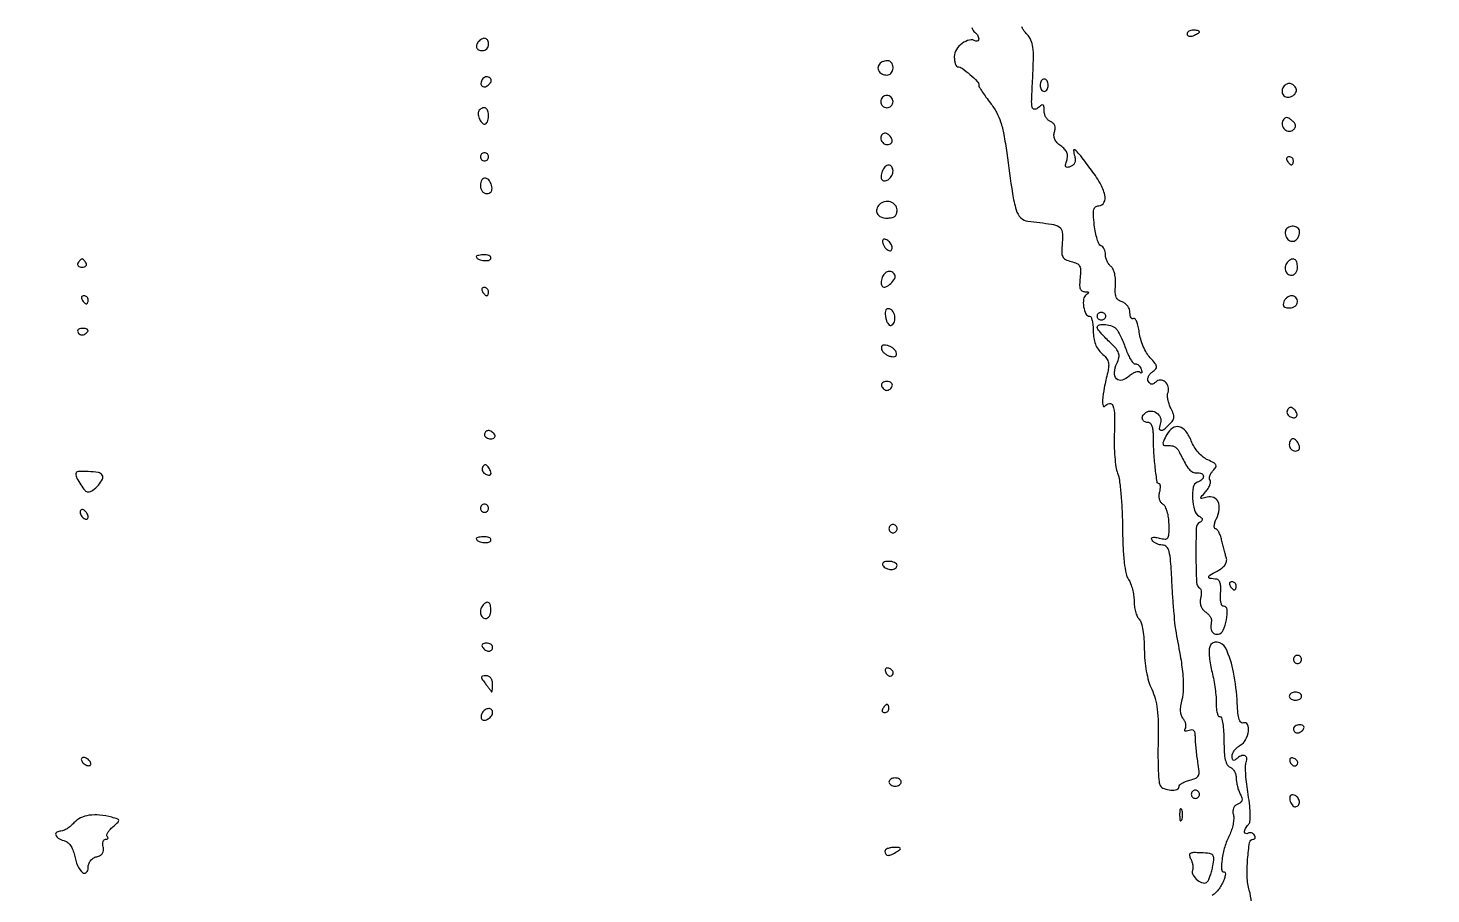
# Model space of a CAD drawing. Extents: x 0 to 4160, y 0 to 3120.
# Drawn here: x 2782.3 to 3125.7, y 302.6 to 514.5 of the extents above; entities that cross this region are included whole.
import ezdxf

# ---------------------------------------------------------------- set-up
doc = ezdxf.new("R2010")
doc.units = 0

msp = doc.modelspace()

# ---------------------------------------------------------------- linework, layer by layer
for points in [[(4159.499279, 606.274193, 0.000001), (4159.667734, 974.478125, 0.000057)], [(757.647081, 3119.740147, 0.000002), (520.492565, 3119.487217, 0.4139)], [(1964.75, 0.149832, 0.000016), (2717.930904, 0.232101, 0.000028), (3351.473438, 0.357111)], [(4159.806661, 1380.08378, 0.000034), (4159.883999, 1862.25)], [(3013.29375, 514.598135, 0.047343), (3013.61587, 513.895479, 0.123817), (3014, 513.5, -0.119547), (3014.665751, 512.826023, -0.107139), (3014.982653, 511.894238, -0.254604), (3014.768261, 511.36402, -0.314845), (3014.25, 511.32357, 0.191572), (3012.715485, 511.561126, 0.100455), (3010.928145, 510.751761, 0.093949), (3009.502705, 509.246002, 0.14364), (3009, 507.532224, 0.031738), (3009.061637, 506.562176, 0.049008), (3009.248803, 505.743841, 0.062946), (3009.521549, 505.177063, 0.254426), (3009.84699, 505, -0.159258), (3010.92474, 504.647786, -0.0208), (3012.837092, 503.122353, -0.019341), (3014.622406, 501.447136, -0.197127), (3015, 500.526609, 0.135429), (3015.124537, 500.075253, 0.009204), (3015.83477, 498.934434, 0.012647), (3016.7532, 497.593542, 0.009126), (3017.841769, 496.143904, -0.040973), (3019.313269, 493.900093, -0.04549), (3020.340326, 491.521611, -0.034038), (3021.11424, 488.47367, -0.011872), (3021.821821, 484, 0.003562), (3023.234675, 473.992172, 0.038232), (3024.143482, 469.999391, 0.117519), (3025.279223, 468.07949, 0.175417), (3027.013464, 467.230307, -0.006706), (3032.809985, 466.522829, -0.106057), (3034.668609, 465.852394, -0.234118), (3035.426908, 464.624773, -0.047386), (3035.423419, 461.986772, 0.01788), (3035.284661, 459.68722, 0.117717), (3035.523206, 458.567175, 0.172293), (3036.200172, 457.890258, 0.049596), (3037.615029, 457.381774, -0.046005), (3038.995244, 456.896876, -0.162275), (3039.673089, 456.263443, -0.129188), (3039.92018, 455.256164, -0.02496), (3039.794797, 453.368001, 0.021756), (3039.674407, 451.715242, 0.089853), (3039.823577, 450.728355, 0.170992), (3040.246201, 450.192658, 0.139458), (3040.950801, 449.984687, -0.022155), (3041.653028, 449.946598, -0.273363), (3041.860628, 449.79454, -0.336101), (3041.804857, 449.570089, -0.028173), (3041.2876, 449.198908, 0.223632), (3040.631266, 448.162815, 0.070812), (3040.662708, 446.285115, 0.074508), (3041.207087, 444.567192, 0.286251), (3042.116631, 444, -0.299436), (3042.458887, 443.774844, -0.042149), (3042.74051, 442.932893, -0.036711), (3042.936077, 441.759519, -0.022945), (3043, 440.367295, 0.037837), (3043.130316, 438.647679, 0.054697), (3043.522658, 437.176145, 0.060207), (3044.185825, 435.933176, 0.061569), (3045.121758, 434.894399, -0.045594), (3046.122542, 433.852393, -0.09378), (3046.649941, 432.856639, -0.092686), (3046.78043, 431.729194, -0.043769), (3046.550413, 430.277104, 0.013269), (3045.704589, 426.459645, 0.027782), (3045.292437, 423.446855, 0.083325), (3045.412337, 422.053828, 0.643699), (3045.881109, 421.97104, -0.206664), (3046.950509, 422.643693, -0.365482), (3047.785134, 422.135513, -0.076261), (3048.209284, 419.677145, -0.014858), (3048.159262, 415.166729, 0.01595), (3048.134427, 412.378225, 0.015502), (3048.286357, 409.567052, 0.015607), (3048.573505, 407.107129, 0.054029), (3048.977901, 405.558124, -0.058964), (3049.409875, 403.834262, -0.009706), (3049.781639, 400.415756, -0.010555), (3050.057286, 396.35672, -0.009147), (3050.178478, 392.091001, 0.008141), (3050.305625, 387.274476, 0.018341), (3050.595106, 383.634037, 0.022203), (3051.025997, 380.971202, 0.099792), (3051.642778, 379.527494, -0.058098), (3052.163686, 378.542862, -0.028563), (3052.601316, 377.19263, -0.027887), (3052.900485, 375.721023, -0.036216), (3053, 374.348922, 0.034761), (3053.092183, 373.02455, 0.03261), (3053.367188, 371.696469, 0.034271), (3053.769407, 370.55175, 0.088031), (3054.25, 369.821429, -0.122856), (3054.747896, 368.937835, -0.024643), (3055.144229, 367.160305, -0.024056), (3055.415534, 364.947552, -0.018162), (3055.507552, 362.5, 0.022055), (3055.631662, 359.765827, 0.023281), (3055.996145, 357.102689, 0.024839), (3056.565711, 354.694437, 0.040848), (3057.309705, 352.738966, -0.044497), (3058.17529, 350.413076, -0.036924), (3058.683408, 347.820306, -0.026542), (3058.906631, 344.475484, -0.009366), (3058.881803, 339.669108, 0.007549), (3058.849666, 336.01726, 0.010497), (3058.938911, 332.748084, 0.007249), (3059.109415, 330.035896, 0.119639), (3059.388666, 329.180141, 0.166306), (3060.364276, 328.378822, 0.074019), (3062.012196, 328.027131, 0.088117), (3063.47975, 328.194102, 0.331869), (3064, 328.891592, -0.214014), (3064.173833, 329.279114, -0.048472), (3064.770433, 329.714645, -0.041934), (3065.618417, 330.124167, -0.030054), (3066.622751, 330.441453, 0.042233), (3068.090415, 330.944689, 0.182941), (3068.735921, 331.578955, 0.131638), (3068.914109, 332.613718, 0.018154), (3068.633757, 334.799861, -0.008508), (3068.3987, 336.389177, -0.006842), (3068.198479, 338.10545, -0.006923), (3068.057112, 339.696689, -0.017525), (3068.011006, 340.856989, 0.035553), (3067.928138, 341.948916, 0.145752), (3067.650516, 342.544344, 0.217983), (3067.16885, 342.757016, 0.088467), (3066.448062, 342.618443, -0.034637), (3065.848134, 342.434728, -0.170056), (3065.501202, 342.472686, -0.337373), (3065.392464, 342.684559, -0.094525), (3065.534152, 343.055259, 0.121716), (3065.693917, 343.551736, 0.068579), (3065.650762, 344.186799, 0.061941), (3065.422369, 344.856828, 0.060193), (3065.035167, 345.457626, -0.096583), (3064.593325, 346.266113, -0.062419), (3064.398701, 347.318264, -0.049876), (3064.452415, 348.61385, -0.028118), (3064.761134, 350.157992, 0.056092), (3065.125883, 352.718799, 0.028907), (3065.033898, 355.959143, 0.020129), (3064.481976, 360.301281, 0.007023), (3063.349329, 366.5, -0.022616), (3063.091239, 368.212892, -0.004358), (3062.791737, 371.335938, -0.004631), (3062.507612, 374.988644, -0.004257), (3062.282221, 378.75, 0.005161), (3061.954166, 384.063822, 0.043461), (3061.574821, 386.431821, 0.127298), (3060.954854, 387.569504, 0.207559), (3059.962487, 388, -0.055885), (3059.204429, 388.084994, -0.049696), (3058.451817, 388.336591, -0.052635), (3057.815521, 388.706935, -0.096535), (3057.409864, 389.145843, -0.130811), (3057.270911, 389.605723, -0.340139), (3057.46026, 389.869586, -0.11544), (3058.05166, 389.906754, -0.019705), (3059.162848, 389.673976, 0.041286), (3060.606613, 389.435973, 0.264923), (3061.252362, 389.737689, 0.14726), (3061.542996, 390.605006, 0.011596), (3061.562001, 393.064917, 0.030061), (3061.438143, 394.700781, 0.038708), (3061.119462, 396.173871, 0.043667), (3060.661486, 397.32817, 0.138984), (3060.106601, 397.934427, -0.105576), (3059.589847, 398.429314, -0.07999), (3059.256694, 399.142522, -0.072121), (3059.142177, 399.996081, -0.061365), (3059.262982, 400.897642, 0.029217), (3059.424159, 401.703669, 0.0513), (3059.4489, 402.382432, 0.074851), (3059.347403, 402.846103, 0.310946), (3059.123865, 403, -0.372658), (3058.635909, 403.422332, -0.00747), (3058.182011, 406.921502, -0.015061), (3057.841877, 410.964195, -0.012763), (3057.720579, 415.25, 0.041204), (3057.625308, 416.366395, 0.073376), (3057.341053, 417.24177, 0.102551), (3056.903596, 417.799807, 0.177208), (3056.356481, 418, -0.141148), (3055.480961, 418.25218, -0.210305), (3055.040475, 418.902518, -0.186218), (3055.198219, 419.734176, -0.115904), (3055.909758, 420.444227, -0.154676), (3057.246421, 420.780773, -0.142104), (3058.584873, 420.303418, -0.147455), (3059.427433, 419.202179, -0.168474), (3059.462413, 417.881575, 0.049187), (3059.175495, 416.529046, 0.40544), (3059.525666, 416.077514, 0.210373), (3060.312767, 416.298668, 0.024202), (3061.706401, 417.563544, 0.047594), (3062.468236, 418.486073, 0.130767), (3062.743607, 419.276816, 0.112004), (3062.609527, 420.175972, 0.030082), (3062.002096, 421.496083, -0.040385), (3061.559328, 422.512937, -0.038043), (3061.275125, 423.608151, -0.040402), (3061.176699, 424.618781, -0.095976), (3061.307683, 425.359426, 0.158868), (3061.378451, 426.737561, 0.153566), (3060.626279, 427.914813, 0.175403), (3059.419843, 428.355501, 0.199679), (3058.289074, 427.889074, -0.055154), (3057.760688, 427.465965, -0.155181), (3057.308102, 427.346972, -0.172081), (3056.900417, 427.515331, -0.071313), (3056.51273, 427.979403, -0.142981), (3056.365796, 428.511269, -0.090555), (3056.491395, 429.146792, -0.077119), (3056.867014, 429.788361, -0.064044), (3057.441342, 430.33345, 0.048423), (3058.295407, 431.094915, 0.22595), (3058.485939, 431.707713, 0.137552), (3058.161973, 432.440277, 0.015065), (3056.936871, 433.837386, -0.056512), (3056.076143, 435.000412, -0.029571), (3055.267186, 436.612506, -0.028991), (3054.624389, 438.384441, -0.039196), (3054.266492, 440.049823, 0.022471), (3054.003199, 441.511102, 0.042354), (3053.640325, 442.652325, 0.062842), (3053.242623, 443.350103, 0.388098), (3052.8711, 443.420336, -0.231201), (3052.54195, 443.387591, -0.170512), (3052.255886, 443.625153, -0.092638), (3052.062028, 444.147714, -0.042648), (3052, 444.873595, 0.088288), (3051.856434, 445.680311, 0.070735), (3051.437817, 446.458614, 0.070563), (3050.817598, 447.091105, 0.086961), (3050.086185, 447.472646, -0.090144), (3049.17573, 447.954926, -0.130759), (3048.632544, 448.678698, -0.089434), (3048.400898, 449.790687, -0.026548), (3048.446392, 451.533607, 0.035474), (3048.458353, 452.981604, 0.042545), (3048.25786, 454.329169, 0.047956), (3047.882128, 455.431234, 0.113903), (3047.360207, 456.116018, -0.066286), (3046.839468, 456.679842, -0.044475), (3046.399561, 457.440336, -0.044374), (3046.099912, 458.269353, -0.064627), (3046, 459.039111, 0.05712), (3045.918238, 459.752488, 0.060606), (3045.677359, 460.413828, 0.067902), (3045.321912, 460.926802, 0.127559), (3044.901646, 461.199451, -0.209099), (3044.443542, 461.612735, -0.028563), (3043.969747, 462.843704, -0.028871), (3043.555351, 464.449315, -0.020656), (3043.271594, 466.282785, -0.011501), (3043.044133, 468.824883, -0.073885), (3043.148638, 470.10807, -0.184265), (3043.581768, 470.750498, -0.154499), (3044.369948, 471, 0.288194), (3045.635966, 471.795816, 0.16952), (3045.843989, 473.635684, 0.076371), (3044.689269, 476.563156, 0.030852), (3042.294514, 480.141046, 0.003898), (3039.592073, 483.628004, 0.060862), (3038.522725, 484.690335, 0.657443), (3038.180236, 484.502054, 0.053125), (3038.462413, 483.118425, -0.065725), (3038.611931, 482.278022, -0.106777), (3038.491212, 481.565962, -0.116883), (3038.100329, 481.010718, -0.089811), (3037.464411, 480.624717, -0.048269), (3036.690445, 480.410562, -0.303402), (3036.334113, 480.567842, -0.197358), (3036.249636, 481.042107, -0.023478), (3036.530209, 482.095181, 0.06985), (3036.706905, 483.137933, 0.105219), (3036.541285, 484.041502, 0.094615), (3036.001872, 484.865512, 0.047911), (3035.055192, 485.673895, -0.049291), (3034.1477, 486.453146, -0.085835), (3033.595949, 487.274485, -0.098441), (3033.396361, 488.150433, -0.083974), (3033.528543, 489.089932, 0.062322), (3033.687599, 489.950097, 0.105878), (3033.576815, 490.670399, 0.11872), (3033.196105, 491.226989, 0.092297), (3032.568951, 491.611915, -0.099683), (3031.969026, 491.992328, -0.066846), (3031.460879, 492.629162, -0.063701), (3031.117217, 493.413948, -0.071502), (3031, 494.229434, 0.021769), (3030.951612, 495.340319, 0.282872), (3030.715448, 495.658573, 0.255269), (3030.303015, 495.609341, 0.018516), (3029.362168, 494.885609, -0.201613), (3028.54587, 494.637714, -0.339549), (3028.052037, 495.104946, -0.049385), (3027.940695, 496.967416, -0.003365), (3028.183094, 502.266817, 0.007018), (3028.371559, 507.172139, 0.038551), (3028.232125, 509.815544, 0.072827), (3027.740271, 511.557721, 0.082554), (3026.781971, 513.003652, -0.019916), (3026.122528, 513.770558, -0.044419), (3025.700185, 514.412957, -0.092046), (3025.565797, 514.833592, -0.452318)], [(3081.777717, 300.591023, 0.03525), (3081.193424, 303.5, -0.059803), (3080.701029, 306.775108, -0.026734), (3080.804438, 311.138736, -0.018511), (3081.274661, 315.239573, -0.370595), (3082.159711, 316, 0.127786), (3082.473544, 316.081538, 0.189278), (3082.652018, 316.298542, 0.14677), (3082.659481, 316.627428, 0.071322), (3082.489919, 317.016312, 0.090427), (3082.179369, 317.360589, 0.095498), (3081.77286, 317.565079, 0.099685), (3081.334197, 317.598899, 0.108373), (3080.930902, 317.457295, -0.207998), (3080.320231, 317.369103, -0.344523), (3080.025058, 317.765135, -0.125287), (3080.274699, 318.658986, -0.06604), (3080.979883, 319.579883, 0.167527), (3081.356557, 320.352884, 0.031972), (3081.447773, 321.936598, 0.026387), (3081.319085, 324.109598, 0.011941), (3080.932874, 326.936187, -0.009571), (3080.574548, 329.469149, -0.01238), (3080.348075, 331.805526, -0.010163), (3080.247649, 333.752058, -0.099736), (3080.38409, 334.558538, 0.094017), (3080.588535, 335.688947, 0.253144), (3080.20654, 336.380885, 0.235037), (3079.385987, 336.470518, 0.085164), (3078.342009, 335.868879, -0.030541), (3077.66687, 335.374905, -0.231452), (3077.285949, 335.330633, -0.274199), (3077.059851, 335.601053, -0.040303), (3077, 336.342372, -0.105276), (3077.146069, 337.028427, -0.056453), (3077.5875, 337.777795, -0.052552), (3078.235059, 338.472709, -0.056122), (3079, 339, 0.150014), (3080.314781, 340.324829, 0.087053), (3081.004881, 342.478332, 0.149932), (3080.745879, 344.071092, 0.386394), (3079.75, 344.462526, -0.300843), (3079.173441, 344.592376, -0.115896), (3078.735562, 345.332819, -0.050863), (3078.432223, 346.816638, -0.013298), (3078.253689, 349.243911, 0.034869), (3077.361236, 356.867288, 0.066279), (3075.429828, 362.722735, 0.248288), (3073.350509, 364.248659, 0.367814), (3071.536506, 363.115021, 0.076865), (3071.379497, 362.10291, 0.021626), (3071.448029, 360.50153, 0.021262), (3071.684172, 358.67445, 0.020955), (3072.075431, 356.865021, -0.017198), (3072.503253, 354.956031, -0.012861), (3072.84752, 352.827538, -0.013038), (3073.068083, 350.803794, -0.028758), (3073.106912, 349.25, 0.029121), (3073.138935, 348.004721, 0.046136), (3073.325826, 346.954687, 0.058929), (3073.623298, 346.222846, 0.273263), (3074.0006, 346, -0.338341), (3074.393902, 345.699454, -0.024455), (3074.707602, 344.275863, -0.026205), (3074.92831, 342.375048, -0.0158), (3075, 340.106989, 0.013304), (3075.075561, 337.267814, 0.04369), (3075.338054, 335.412357, 0.073106), (3075.797761, 334.240405, 0.172846), (3076.5, 333.638374, -0.107252), (3077.073701, 333.262425, -0.066496), (3077.559375, 332.615822, -0.062061), (3077.888058, 331.810396, -0.065969), (3078, 330.965643, 0.037846), (3078.070978, 330.029251, 0.023351), (3078.28837, 328.945723, 0.023365), (3078.605408, 327.88879, 0.038333), (3078.981686, 327.03422, -0.042099), (3079.379403, 326.112222, -0.143164), (3079.404467, 325.46501, -0.173043), (3079.080818, 324.979938, -0.068435), (3078.368232, 324.58781, 0.094829), (3077.732763, 324.193375, 0.110182), (3077.327862, 323.609988, 0.098454), (3077.181953, 322.85526, 0.0627), (3077.298765, 321.965524, -0.078288), (3077.396697, 320.984739, -0.033337), (3077.233833, 319.67148, -0.031955), (3076.869098, 318.266087, -0.036248), (3076.339542, 316.978809, 0.040885), (3075.198504, 314.130421, 0.039815), (3074.523804, 311.109026, 0.042665), (3074.389549, 308.663138, 0.405325), (3075.073188, 308, -0.378456), (3075.329654, 307.773426, -0.078258), (3075.30831, 307.11875, -0.047722), (3075.025732, 306.151223, -0.024435), (3074.5, 305, -0.035915), (3073.797605, 303.851913, -0.042228), (3072.97127, 302.88125, -0.047064), (3072.148023, 302.205828, -0.149351)]]:
    msp.add_lwpolyline(points, format="xyb")
for points in [[(2892.666667, 511.333333, 0.091649), (2892.095775, 510.503522, 0.193059), (2892.066255, 509.735179, 0.206496), (2892.569797, 509.19498, 0.103678), (2893.5, 509, 0.099038), (2894.072457, 509.114514, 0.097945), (2894.559375, 509.440625, 0.097945), (2894.885486, 509.927543, 0.099038), (2895, 510.5, 0.103678), (2894.80502, 511.430203, 0.206496), (2894.264821, 511.933745, 0.193059), (2893.496478, 511.904225, 0.091649)], [(3066, 513.031385, 0.184534), (3066.122486, 512.710807, 0.147206), (3066.440625, 512.516384, 0.100118), (3066.925634, 512.488865, 0.055937), (3067.5, 512.638374, 0.02136), (3068.074558, 512.887494, 0.030395), (3068.559375, 513.160341, 0.030693), (3068.912889, 513.420671, 0.222225), (3069, 513.606989, 0.289661), (3068.903916, 513.758929, 0.046727), (3068.559375, 513.884553, 0.039339), (3068.074824, 513.971531, 0.024748), (3067.5, 514, 0.062722), (3066.926468, 513.92777, 0.08088), (3066.440625, 513.715469, 0.098158), (3066.115494, 513.400789, 0.152681)], [(2991.074139, 506.04582, 0.172983), (2990.391369, 505.192192, 0.198985), (2990.45435, 504.157072, 0.16138), (2991.280811, 503.310893, 0.119866), (2992.559017, 503, 0.205542), (2993.453317, 503.38385, 0.143878), (2993.960578, 504.372341, 0.13245), (2993.872623, 505.542296, 0.171353), (2993.202254, 506.375, 0.121369), (2992.80041, 506.504617, 0.05604), (2992.24805, 506.48168, 0.050802), (2991.642196, 506.323761, 0.049309)], [(2893.468963, 501.949781, 0.116221), (2893.141241, 500.967994, 0.258096), (2893.448742, 500.268926, 0.251496), (2894.214666, 500.146534, 0.113251), (2895.103799, 500.703799, 0.053431), (2895.515485, 501.214314, 0.136091), (2895.655459, 501.664644, 0.169261), (2895.531428, 502.059296, 0.094625), (2895.156231, 502.403444, 0.105525), (2894.716563, 502.560607, 0.099247), (2894.240657, 502.529717, 0.096292), (2893.801911, 502.315254, 0.09291)], [(3030, 500.5, 0.064853), (3030.074694, 499.926543, 0.082425), (3030.29375, 499.440625, 0.098894), (3030.618646, 499.115568, 0.148195), (3031, 499, 0.148195), (3031.381354, 499.115568, 0.098894), (3031.70625, 499.440625, 0.082425), (3031.925306, 499.926543, 0.064853), (3032, 500.5, 0.064853), (3031.925306, 501.073457, 0.082425), (3031.70625, 501.559375, 0.098894), (3031.381354, 501.884432, 0.148195), (3031, 502, 0.148195), (3030.618646, 501.884432, 0.098894), (3030.29375, 501.559375, 0.082425), (3030.074694, 501.073457, 0.064853)], [(2991, 496.5, 0.099038), (2991.114514, 495.927543, 0.097945), (2991.440625, 495.440625, 0.097945), (2991.927543, 495.114514, 0.099038), (2992.5, 495, 0.099038), (2993.072457, 495.114514, 0.097945), (2993.559375, 495.440625, 0.097945), (2993.885486, 495.927543, 0.099038), (2994, 496.5, 0.099038), (2993.885486, 497.072457, 0.097945), (2993.559375, 497.559375, 0.097945), (2993.072457, 497.885486, 0.099038), (2992.5, 498, 0.099038), (2991.927543, 497.885486, 0.097945), (2991.440625, 497.559375, 0.097945), (2991.114514, 497.072457, 0.099038)], [(3089.446149, 499.912868, 0.087931), (3089.255071, 499.431908, 0.076196), (3089.227554, 498.889158, 0.077143), (3089.363305, 498.369288, 0.094276), (3089.645492, 497.954508, 0.210212), (3090.658755, 497.560325, 0.136073), (3091.874057, 497.954807, 0.148231), (3092.647193, 498.887512, 0.242435), (3092.569098, 499.888197, 0.095113), (3091.847527, 500.67334, 0.158818), (3091.004441, 500.955451, 0.160437), (3090.163239, 500.685747, 0.097506)], [(2892.735568, 494.402234, 0.214275), (2892.430132, 493.598661, 0.081237), (2892.699345, 492.400699, 0.081579), (2893.334562, 491.3552, 0.218907), (2894.106989, 491, 0.208972), (2894.448422, 491.149216, 0.081888), (2894.737678, 491.5875, 0.06238), (2894.934472, 492.234328, 0.042713), (2895, 493, 0.069473), (2894.83178, 494.20484, 0.186855), (2894.319195, 494.883473, 0.235241), (2893.579208, 494.952019, 0.104297)], [(3089.47616, 491.961426, 0.188412), (3089.26119, 490.787515, 0.162562), (3089.880583, 489.689607, 0.175071), (3090.994999, 489.233843, 0.209743), (3092.042382, 489.642382, 0.089272), (3092.41875, 490.183961, 0.153701), (3092.486198, 490.724047, 0.125124), (3092.229301, 491.284595, 0.049888), (3091.631409, 491.89094, 0.037369), (3090.899749, 492.411096, 0.128354), (3090.3455, 492.575288, 0.177337), (3089.888736, 492.424766, 0.087186)], [(2991, 487.583333, 0.099038), (2991.120875, 486.979073, 0.097945), (2991.465104, 486.465104, 0.097945), (2991.979073, 486.120875, 0.099038), (2992.583333, 486, 0.077096), (2993.158616, 486.089234, 0.119977), (2993.585286, 486.348828, 0.144529), (2993.795817, 486.735738, 0.134046), (2993.770833, 487.1875, 0.113253), (2993.122932, 488.250696, 0.165501), (2992.153639, 488.742973, 0.244413), (2991.346973, 488.459866, 0.190724)], [(2893, 483, 0.099038), (2893.076342, 482.618362, 0.097945), (2893.29375, 482.29375, 0.097945), (2893.618362, 482.076342, 0.099038), (2894, 482, 0.099038), (2894.381638, 482.076342, 0.097945), (2894.70625, 482.29375, 0.097945), (2894.923658, 482.618362, 0.099038), (2895, 483, 0.099038), (2894.923658, 483.381638, 0.097945), (2894.70625, 483.70625, 0.097945), (2894.381638, 483.923658, 0.099038), (2894, 484, 0.099038), (2893.618362, 483.923658, 0.097945), (2893.29375, 483.70625, 0.097945), (2893.076342, 483.381638, 0.099038)], [(2991.345077, 479.456872, 0.040437), (2991.159636, 478.825266, 0.047038), (2991.090489, 478.203417, 0.053261), (2991.137634, 477.679172, 0.148397), (2991.30993, 477.356736, 0.242984), (2992.067091, 477.115307, 0.130219), (2992.983357, 477.532249, 0.102648), (2993.733481, 478.459491, 0.119467), (2994, 479.559017, 0.145562), (2993.698605, 480.572362, 0.263631), (2992.952801, 480.957869, 0.194771), (2992.03364, 480.543885, 0.099447)], [(3090.5, 482, 0.029505), (3090.768994, 481.617226, 0.035638), (3091.066025, 481.29375, 0.038439), (3091.34829, 481.065539, 0.151918), (3091.559017, 481, 0.210953), (3091.727648, 481.07446, 0.081139), (3091.870461, 481.29375, 0.061769), (3091.967655, 481.617151, 0.042167), (3092, 482, 0.105053), (3091.918938, 482.381556, 0.099167), (3091.688914, 482.70625, 0.09642), (3091.345238, 482.923877, 0.093332), (3090.940983, 483, 0.108972), (3090.586039, 482.921712, 0.182303), (3090.3746, 482.70625, 0.161196), (3090.343488, 482.3821, 0.082592)], [(2893, 476.083333, 0.066422), (2893.111401, 475.248452, 0.09567), (2893.438799, 474.58104, 0.111791), (2893.945354, 474.15323, 0.12024), (2894.573324, 474, 0.099154), (2895.179808, 474.121465, 0.133817), (2895.619304, 474.46353, 0.126354), (2895.840365, 474.99829, 0.083236), (2895.823324, 475.667134, 0.100818), (2895.230213, 477.099763, 0.210781), (2894.229205, 477.729914, 0.297834), (2893.357221, 477.327282, 0.14074)], [(2990.666667, 471.333333, 0.128095), (2990.005271, 470.206053, 0.197156), (2990.131675, 469.097389, 0.171432), (2991.039526, 468.287567, 0.097514), (2992.5, 468, 0.044917), (2993.682766, 468.106468, 0.124434), (2994.4375, 468.45, 0.149477), (2994.857434, 469.064742, 0.07578), (2995, 470, 0.179402), (2994.556584, 471.196042, 0.141494), (2993.392848, 471.957854, 0.129538), (2991.917041, 472.018187, 0.143119)], [(3090, 464.559017, 0.119866), (3090.310893, 463.280811, 0.16138), (3091.157072, 462.45435, 0.198985), (3092.192192, 462.391369, 0.172983), (3093.04582, 463.074139, 0.049309), (3093.323761, 463.642196, 0.050802), (3093.48168, 464.24805, 0.05604), (3093.504617, 464.80041, 0.121369), (3093.375, 465.202254, 0.171353), (3092.542296, 465.872623, 0.13245), (3091.372341, 465.960578, 0.143878), (3090.38385, 465.453317, 0.205542)], [(2991.606309, 461.58356, 0.049992), (2991.911187, 460.977839, 0.054888), (2992.322276, 460.465171, 0.062067), (2992.772094, 460.115141, 0.13514), (2993.190322, 460, 0.310331), (2993.733894, 460.373328, 0.180578), (2993.742032, 461.198675, 0.106345), (2993.127369, 462.180521, 0.120025), (2992.18682, 462.77106, 0.108271), (2991.74444, 462.818151, 0.257062), (2991.482386, 462.633872, 0.161356), (2991.426249, 462.219753, 0.045328)], [(2794.5, 457, 0.146489), (2794.397987, 456.620597, 0.191582), (2794.538811, 456.29375, 0.134005), (2794.925364, 456.072951, 0.063222), (2795.5, 456, 0.063222), (2796.074636, 456.072951, 0.134005), (2796.461189, 456.29375, 0.191582), (2796.602013, 456.620597, 0.146489), (2796.5, 457, 0.025622), (2796.235369, 457.382847, 0.032351), (2795.951311, 457.70625, 0.033983), (2795.686704, 457.937141, 0.163822), (2795.5, 458, 0.163822), (2795.313296, 457.937141, 0.033983), (2795.048689, 457.70625, 0.032351), (2794.764631, 457.382847, 0.025622)], [(2892, 458.606989, 0.291414), (2892.381399, 458.008169, 0.069655), (2893.563391, 457.645818, 0.0667), (2894.844913, 457.613548, 0.231296), (2895.526992, 458.043674, 0.214542), (2895.57458, 458.405148, 0.177225), (2895.339579, 458.719079, 0.099152), (2894.806756, 458.931736, 0.045552), (2894.059017, 459, 0.017964), (2893.269748, 458.971635, 0.029198), (2892.604836, 458.884553, 0.029196), (2892.112513, 458.760424, 0.327354)], [(3090.666667, 457.333333, 0.125809), (3090.078216, 456.340638, 0.133222), (3090.055706, 455.209943, 0.154548), (3090.592457, 454.33771, 0.180027), (3091.5, 454, 0.130775), (3092.075754, 454.153209, 0.10214), (3092.5625, 454.583333, 0.08892), (3092.888136, 455.230589, 0.072314), (3093, 456, 0.069236), (3092.829766, 457.223484, 0.19625), (3092.308755, 457.889179, 0.235594), (3091.549586, 457.93204, 0.095046)], [(2991.345077, 453.456872, 0.043454), (2991.162863, 452.82214, 0.049057), (2991.102934, 452.190972, 0.055398), (2991.164424, 451.654164, 0.141091), (2991.352295, 451.314371, 0.31394), (2992.204419, 451.161945, 0.076804), (2993.460342, 451.993238, 0.073871), (2994.437248, 453.188231, 0.279834), (2994.429973, 454.113307, 0.129071), (2993.697838, 454.809861, 0.180275), (2992.812317, 454.94103, 0.156246), (2991.961963, 454.454546, 0.093964)], [(2893.5, 450, 0.029505), (2893.768994, 449.617226, 0.035638), (2894.066025, 449.29375, 0.038439), (2894.34829, 449.065539, 0.151918), (2894.559017, 449, 0.210953), (2894.727648, 449.07446, 0.081139), (2894.870461, 449.29375, 0.061769), (2894.967655, 449.617151, 0.042167), (2895, 450, 0.105053), (2894.918938, 450.381556, 0.099167), (2894.688914, 450.70625, 0.09642), (2894.345238, 450.923877, 0.093332), (2893.940983, 451, 0.108972), (2893.586039, 450.921712, 0.182303), (2893.3746, 450.70625, 0.161196), (2893.343488, 450.3821, 0.082592)], [(2795.5, 448, 0.029505), (2795.768994, 447.617226, 0.035638), (2796.066025, 447.29375, 0.038439), (2796.34829, 447.065539, 0.151918), (2796.559017, 447, 0.210953), (2796.727648, 447.07446, 0.081139), (2796.870461, 447.29375, 0.061769), (2796.967655, 447.617151, 0.042167), (2797, 448, 0.105053), (2796.918938, 448.381556, 0.099167), (2796.688914, 448.70625, 0.09642), (2796.345238, 448.923877, 0.093332), (2795.940983, 449, 0.108972), (2795.586039, 448.921712, 0.182303), (2795.3746, 448.70625, 0.161196), (2795.343488, 448.3821, 0.082592)], [(3089.638374, 447.5, 0.086117), (3089.507681, 446.836898, 0.195231), (3089.68592, 446.367392, 0.155809), (3090.183769, 446.0868, 0.051069), (3091.031385, 446, 0.074555), (3091.783784, 446.112818, 0.088591), (3092.421897, 446.440489, 0.100732), (3092.848362, 446.927808, 0.130258), (3093, 447.5, 0.091732), (3092.894051, 448.07263, 0.095925), (3092.590803, 448.559375, 0.099462), (3092.13847, 448.885101, 0.106859), (3091.606989, 449, 0.096313), (3091.031441, 448.888097, 0.06686), (3090.454091, 448.559375, 0.064359), (3089.962529, 448.073431, 0.074185)], [(2992.165853, 443.861382, 0.041281), (2992.36687, 442.975307, 0.064573), (2992.695594, 442.267094, 0.089421), (2993.09282, 441.833717, 0.227694), (2993.5, 441.75, 0.237996), (2994.265925, 442.411373, 0.119055), (2994.467613, 443.708711, 0.108519), (2994.055564, 445.045684, 0.18556), (2993.165853, 445.778049, 0.129446), (2992.602657, 445.814307, 0.228017), (2992.236947, 445.541143, 0.123735), (2992.085969, 444.909629, 0.032267)], [(3046, 444, -0.099038), (3045.923658, 443.618362, -0.097945), (3045.70625, 443.29375, -0.097945), (3045.381638, 443.076342, -0.099038), (3045, 443, -0.099038), (3044.618362, 443.076342, -0.097945), (3044.29375, 443.29375, -0.097945), (3044.076342, 443.618362, -0.099038), (3044, 444, -0.099038), (3044.076342, 444.381638, -0.097945), (3044.29375, 444.70625, -0.097945), (3044.618362, 444.923658, -0.099038), (3045, 445, -0.099038), (3045.381638, 444.923658, -0.097945), (3045.70625, 444.70625, -0.097945), (3045.923658, 444.381638, -0.099038)], [(2794.510081, 439.983688, 0.090427), (2794.820631, 439.639411, 0.095498), (2795.22714, 439.434921, 0.099685), (2795.665803, 439.401101, 0.108373), (2796.069098, 439.542705, 0.050477), (2796.838655, 440.13314, 0.315493), (2796.933879, 440.592818, 0.25701), (2796.519563, 440.914842, 0.039415), (2795.440983, 441, 0.067432), (2794.890269, 440.925389, 0.140899), (2794.524436, 440.701458, 0.190788), (2794.397824, 440.36964, 0.136093)], [(3048.750536, 440.75, -0.047247), (3049.218278, 440.033079, -0.011913), (3049.837281, 438.783179, -0.012051), (3050.479072, 437.314217, -0.011897), (3051.05226, 435.80976, 0.022953), (3051.621434, 434.409672, 0.034946), (3052.252639, 433.259411, 0.038154), (3052.858175, 432.459577, 0.267366), (3053.304279, 432.30976, -0.150759), (3053.70416, 432.269333, -0.08319), (3054.122566, 432.003492, -0.070023), (3054.495771, 431.559472, -0.05763), (3054.761905, 431, -0.028647), (3054.911043, 430.464456, -0.148254), (3054.886747, 430.161578, -0.406282), (3054.731104, 430.091218, -0.101288), (3054.468056, 430.252182, 0.200278), (3054.023704, 430.41726, 0.073994), (3053.354151, 430.290335, 0.058438), (3052.576731, 429.913066, 0.041778), (3051.807523, 429.325811, -0.108987), (3050.058523, 428.328005, -0.282071), (3048.707545, 428.67085, -0.221913), (3048.178659, 430.186872, -0.081792), (3048.785126, 432.427749, 0.050245), (3049.28184, 433.891634, 0.140979), (3049.224625, 434.962146, 0.101351), (3048.580021, 436.048518, 0.01919), (3046.958001, 437.701627, -0.012507), (3045.824973, 438.825919, -0.017226), (3044.868913, 439.894657, -0.013928), (3044.14263, 440.816101, -0.16129), (3044, 441.246753, -0.35074), (3044.508269, 441.882184, -0.081593), (3045.972366, 441.96813, -0.067194), (3047.652283, 441.559917, -0.132194)], [(2991.217698, 435.845503, 0.094625), (2991.520093, 435.305054, 0.055874), (2992.057674, 434.79375, 0.053155), (2992.733074, 434.386587, 0.061282), (2993.448034, 434.154497, 0.05162), (2994.183, 434.089408, 0.158392), (2994.65014, 434.248889, 0.215807), (2994.848978, 434.610673, 0.100052), (2994.782302, 435.154497, 0.094625), (2994.479907, 435.694946, 0.055874), (2993.942326, 436.20625, 0.053155), (2993.266926, 436.613413, 0.061282), (2992.551966, 436.845503, 0.05162), (2991.817, 436.910592, 0.158392), (2991.34986, 436.751111, 0.215807), (2991.151022, 436.389327, 0.100052)], [(2991.191667, 426.925, 0.073624), (2991.399741, 426.514089, 0.066918), (2991.723802, 426.165781, 0.070382), (2992.110048, 425.930417, 0.102038), (2992.5, 425.85, 0.102038), (2992.889952, 425.930417, 0.070382), (2993.276198, 426.165781, 0.066918), (2993.600259, 426.514089, 0.073624), (2993.808333, 426.925, 0.159683), (2993.810399, 427.333474, 0.143818), (2993.571823, 427.684219, 0.107546), (2993.111023, 427.920344, 0.064908), (2992.5, 428, 0.064908), (2991.888977, 427.920344, 0.107546), (2991.428177, 427.684219, 0.143818), (2991.189601, 427.333474, 0.159683)], [(3090.596556, 421.156231, 0.105525), (3090.439393, 420.716563, 0.099247), (3090.470283, 420.240657, 0.096292), (3090.684746, 419.801911, 0.09291), (3091.050219, 419.468963, 0.116221), (3092.032006, 419.141241, 0.258096), (3092.731074, 419.448742, 0.251496), (3092.853466, 420.214666, 0.113251), (3092.296201, 421.103799, 0.053431), (3091.785686, 421.515485, 0.136091), (3091.335356, 421.655459, 0.169261), (3090.940704, 421.531428, 0.094625)], [(2894, 415, 0.153634), (2894.120018, 414.618621, 0.097988), (2894.457961, 414.29375, 0.080552), (2894.962904, 414.074545, 0.062283), (2895.559017, 414, 0.066118), (2896.110654, 414.073267, 0.138808), (2896.478525, 414.29375, 0.191142), (2896.607943, 414.620352, 0.139169), (2896.5, 415, 0.06081), (2896.193797, 415.382515, 0.051032), (2895.7871, 415.70625, 0.053229), (2895.346558, 415.926698, 0.089642), (2894.940983, 416, 0.105429), (2894.581949, 415.923444, 0.099231), (2894.276414, 415.70625, 0.096318), (2894.071618, 415.381732, 0.092995)], [(3061.035184, 415.065741, 0.011969), (3060.175693, 413.363023, 0.164846), (3060.096275, 412.685998, 0.331377), (3060.469397, 412.358193, 0.041731), (3061.61161, 412.361111, -0.087075), (3062.282317, 412.30211, -0.066335), (3062.96445, 412.018576, -0.065782), (3063.554105, 411.563035, -0.08227), (3063.953914, 411, 0.009115), (3065.467334, 408.031868, 0.050373), (3066.46448, 406.543954, 0.105387), (3067.362572, 405.832852, 0.137274), (3068.38839, 405.638889, -0.113744), (3069.506397, 405.480715, -0.298976), (3069.957024, 404.853099, -0.2289), (3069.597437, 404.022076, -0.086707), (3068.483601, 403.355333, 0.260922), (3067.473728, 402.141482, 0.059851), (3067.297022, 399.38008, 0.058525), (3067.791688, 396.542151, 0.183968), (3068.94728, 395.032582, -0.042479), (3069.507855, 394.616532, -0.19858), (3069.681022, 394.26289, -0.221009), (3069.545708, 393.915809, -0.052664), (3069.042732, 393.52641, 0.251905), (3068.219564, 392.100909, 0.008742), (3068.135743, 385.477723, 0.008783), (3068.284006, 378.857783, 0.249296), (3069.120466, 377.425548, -0.1879), (3069.350016, 377.120912, -0.052758), (3069.45196, 376.522957, -0.04535), (3069.43141, 375.767416, -0.0345), (3069.27753, 374.953274, 0.07232), (3069.17357, 374.02383, 0.077014), (3069.343521, 373.124269, 0.077138), (3069.777364, 372.319489, 0.072886), (3070.442008, 371.666063, -0.039139), (3071.078259, 371.119619, -0.045603), (3071.586535, 370.506038, -0.051408), (3071.90612, 369.918162, -0.148392), (3071.952177, 369.461793, 0.046789), (3071.795855, 367.912296, 0.120831), (3072.05411, 366.82626, 0.185754), (3072.692069, 366.255895, 0.140198), (3073.637292, 366.176676, 0.246132), (3074.841144, 367.145487, 0.056361), (3075.633046, 369.72478, 0.064434), (3075.773417, 372.202475, 0.393251), (3074.916215, 373, -0.270757), (3074.522343, 373.230161, -0.072296), (3074.249982, 373.934906, -0.051617), (3074.122753, 374.978618, -0.029506), (3074.174634, 376.248405, 0.028345), (3074.234558, 377.636181, 0.063556), (3074.087153, 378.678695, 0.09922), (3073.752072, 379.346268, 0.2045), (3073.25, 379.623405, -0.013088), (3071.524268, 379.843946, -0.37708), (3071.25917, 380.161038, -0.259353), (3071.510943, 380.588408, -0.008517), (3073.299088, 381.597695, 0.036871), (3074.497061, 382.366457, 0.076485), (3075.271624, 383.159068, 0.103705), (3075.63007, 383.97365, 0.124642), (3075.596576, 384.807657, -0.005976), (3075.358715, 385.646856, -0.002337), (3075.049651, 386.810687, -0.002313), (3074.726933, 388.073152, -0.002877), (3074.43908, 389.25, 0.028137), (3074.124343, 390.303193, 0.040013), (3073.720246, 391.192187, 0.045684), (3073.291726, 391.821354, 0.224032), (3072.913031, 392, -0.339866), (3072.66737, 392.18879, -0.089857), (3072.624554, 392.715643, -0.054206), (3072.789156, 393.501584, -0.0282), (3073.152898, 394.43623, 0.070027), (3073.827542, 396.716128, 0.139425), (3073.586986, 398.567765, 0.202207), (3072.520122, 399.593008, 0.15683), (3070.895802, 399.683003, -0.008211), (3069.576157, 399.360964, -0.395722), (3069.36057, 399.487481, -0.255815), (3069.426206, 399.788897, -0.005066), (3070.505915, 401.006536, 0.041364), (3071.107858, 401.793634, 0.051816), (3071.521132, 402.613992, 0.061033), (3071.70129, 403.346348, 0.169822), (3071.58877, 403.856367, -0.146021), (3071.459555, 404.33519, -0.073178), (3071.568132, 404.958346, -0.062849), (3071.884796, 405.623828, -0.053985), (3072.37111, 406.228253, 0.056804), (3073.00035, 407.019379, 0.26236), (3073.025852, 407.582316, 0.154091), (3072.518688, 408.10153, 0.018662), (3071.066378, 408.810325, -0.067531), (3069.89591, 409.530485, -0.042554), (3068.743642, 410.651139, -0.040668), (3067.736852, 412.023433, -0.044468), (3066.99943, 413.501452, 0.069876), (3065.688168, 415.826883, 0.166857), (3064.059424, 416.910748, 0.219012), (3062.422505, 416.621807, 0.118923)], [(3091, 412.5, 0.096899), (3091.112001, 411.927495, 0.097416), (3091.431406, 411.440625, 0.098432), (3091.908181, 411.114629, 0.10122), (3092.468615, 411, 0.094119), (3093.027855, 411.106211, 0.166113), (3093.382077, 411.407358, 0.151899), (3093.496694, 411.885039, 0.075244), (3093.361626, 412.5, 0.048303), (3093.075237, 413.073796, 0.053891), (3092.692784, 413.559375, 0.061199), (3092.276919, 413.891374, 0.13875), (3091.893011, 414, 0.164455), (3091.552359, 413.884842, 0.095748), (3091.262322, 413.559375, 0.076852), (3091.066322, 413.073715, 0.057609)], [(2794, 405.434259, 0.115452), (2794.262122, 404.314194, 0.032364), (2795.16826, 402.747906, 0.02866), (2796.231629, 401.338876, 0.22021), (2796.963755, 401, 0.163874), (2798.138647, 401.395696, 0.053561), (2799.485779, 402.667752, 0.054134), (2800.480226, 404.124859, 0.267168), (2800.450174, 405.08062, 0.217177), (2799.511135, 405.708693, 0.026763), (2796.997337, 405.981969, 0.025551), (2794.530996, 405.991046, 0.400395)], [(2893.608688, 407.175861, 0.103479), (2893.44681, 406.72872, 0.098884), (2893.473847, 406.246423, 0.096839), (2893.68575, 405.803462, 0.094768), (2894.050219, 405.468963, 0.066358), (2894.974241, 405.055152, 0.31899), (2895.489634, 405.231135, 0.249192), (2895.574334, 405.851256, 0.050263), (2895.070627, 406.885723, 0.051827), (2894.677457, 407.395325, 0.154764), (2894.296119, 407.605142, 0.207337), (2893.937111, 407.527509, 0.099167)], [(2795, 396.118034, 0.085235), (2795.073533, 395.689814, 0.053414), (2795.29375, 395.230237, 0.051777), (2795.617474, 394.810561, 0.064269), (2796, 394.5, 0.076764), (2796.382383, 394.338175, 0.154201), (2796.70625, 394.357263, 0.186277), (2796.920761, 394.550471, 0.117858), (2797, 394.881966, 0.085235), (2796.926467, 395.310186, 0.053414), (2796.70625, 395.769763, 0.051777), (2796.382526, 396.189439, 0.064269), (2796, 396.5, 0.076764), (2795.617617, 396.661825, 0.154201), (2795.29375, 396.642737, 0.186277), (2795.079239, 396.449529, 0.117858)], [(2893, 397, 0.099038), (2893.076342, 396.618362, 0.097945), (2893.29375, 396.29375, 0.097945), (2893.618362, 396.076342, 0.099038), (2894, 396, 0.099038), (2894.381638, 396.076342, 0.097945), (2894.70625, 396.29375, 0.097945), (2894.923658, 396.618362, 0.099038), (2895, 397, 0.099038), (2894.923658, 397.381638, 0.097945), (2894.70625, 397.70625, 0.097945), (2894.381638, 397.923658, 0.099038), (2894, 398, 0.099038), (2893.618362, 397.923658, 0.097945), (2893.29375, 397.70625, 0.097945), (2893.076342, 397.381638, 0.099038)], [(2993, 392, 0.099038), (2993.076342, 391.618362, 0.097945), (2993.29375, 391.29375, 0.097945), (2993.618362, 391.076342, 0.099038), (2994, 391, 0.099038), (2994.381638, 391.076342, 0.097945), (2994.70625, 391.29375, 0.097945), (2994.923658, 391.618362, 0.099038), (2995, 392, 0.099038), (2994.923658, 392.381638, 0.097945), (2994.70625, 392.70625, 0.097945), (2994.381638, 392.923658, 0.099038), (2994, 393, 0.099038), (2993.618362, 392.923658, 0.097945), (2993.29375, 392.70625, 0.097945), (2993.076342, 392.381638, 0.099038)], [(2892, 389.606989, 0.291414), (2892.381399, 389.008169, 0.069655), (2893.563391, 388.645818, 0.0667), (2894.844913, 388.613548, 0.231296), (2895.526992, 389.043674, 0.214542), (2895.57458, 389.405148, 0.177225), (2895.339579, 389.719079, 0.099152), (2894.806756, 389.931736, 0.045552), (2894.059017, 390, 0.017964), (2893.269748, 389.971635, 0.029198), (2892.604836, 389.884553, 0.029196), (2892.112513, 389.760424, 0.327354)], [(2991.5, 383, 0.08825), (2991.842344, 382.617164, 0.053305), (2992.359775, 382.29375, 0.051278), (2992.961978, 382.074167, 0.061875), (2993.559017, 382, 0.067639), (2994.109818, 382.074854, 0.08433), (2994.576711, 382.29375, 0.09965), (2994.888931, 382.61866, 0.142666), (2995, 383, 0.195654), (2994.844577, 383.381985, 0.086673), (2994.395164, 383.70625, 0.066561), (2993.729059, 383.926392, 0.0466), (2992.940983, 384, 0.047867), (2992.195401, 383.928459, 0.104212), (2991.66835, 383.70625, 0.181468), (2991.441401, 383.378123, 0.202618)], [(3076.5, 378, 0.029505), (3076.768994, 377.617226, 0.035638), (3077.066025, 377.29375, 0.038439), (3077.34829, 377.065539, 0.151918), (3077.559017, 377, 0.210953), (3077.727648, 377.07446, 0.081139), (3077.870461, 377.29375, 0.061769), (3077.967655, 377.617151, 0.042167), (3078, 378, 0.105053), (3077.918938, 378.381556, 0.099167), (3077.688914, 378.70625, 0.09642), (3077.345238, 378.923877, 0.093332), (3076.940983, 379, 0.108972), (3076.586039, 378.921712, 0.182303), (3076.3746, 378.70625, 0.161196), (3076.343488, 378.3821, 0.082592)], [(2893.666667, 373.333333, 0.125864), (2893.099755, 372.37674, 0.117587), (2893.042297, 371.239395, 0.142112), (2893.491355, 370.346438, 0.208575), (2894.285714, 370, 0.153317), (2894.776057, 370.153975, 0.098045), (2895.19375, 370.5875, 0.080661), (2895.475574, 371.235277, 0.062428), (2895.571429, 372, 0.04401), (2895.459717, 373.266701, 0.198586), (2895.068398, 373.879911, 0.279499), (2894.466496, 373.919476, 0.076636)], [(2893.5, 363, 0.06081), (2893.806203, 362.617485, 0.051032), (2894.2129, 362.29375, 0.053229), (2894.653442, 362.073302, 0.089642), (2895.059017, 362, 0.105429), (2895.418051, 362.076556, 0.099231), (2895.723586, 362.29375, 0.096318), (2895.928382, 362.618268, 0.092995), (2896, 363, 0.153634), (2895.879982, 363.381379, 0.097988), (2895.542039, 363.70625, 0.080552), (2895.037096, 363.925455, 0.062283), (2894.440983, 364, 0.066118), (2893.889346, 363.926733, 0.138808), (2893.521475, 363.70625, 0.191142), (2893.392057, 363.379648, 0.139169)], [(3092, 360, 0.099038), (3092.076342, 359.618362, 0.097945), (3092.29375, 359.29375, 0.097945), (3092.618362, 359.076342, 0.099038), (3093, 359, 0.099038), (3093.381638, 359.076342, 0.097945), (3093.70625, 359.29375, 0.097945), (3093.923658, 359.618362, 0.099038), (3094, 360, 0.099038), (3093.923658, 360.381638, 0.097945), (3093.70625, 360.70625, 0.097945), (3093.381638, 360.923658, 0.099038), (3093, 361, 0.099038), (3092.618362, 360.923658, 0.097945), (3092.29375, 360.70625, 0.097945), (3092.076342, 360.381638, 0.099038)], [(2992.15, 357.05, 0.053161), (2992.35683, 356.596593, 0.062883), (2992.645469, 356.224531, 0.073742), (2992.968009, 355.985296, 0.149613), (2993.275, 355.925, 0.175736), (2993.869758, 356.213035, 0.239194), (2994.044314, 356.772743, 0.167686), (2993.694791, 357.413248, 0.104687), (2992.95, 357.85, 0.089632), (2992.522225, 357.911576, 0.189618), (2992.22, 357.78, 0.189618), (2992.088424, 357.477775, 0.089632)], [(2894.094588, 354.25, -0.001186), (2894.6282, 353.549408, -0.001451), (2895.123715, 352.891667, -0.00121), (2895.537428, 352.336385, -0.010333), (2895.717032, 352.083333, 0.600095), (2895.824771, 352.094879, 0.055745), (2895.916878, 352.425521, 0.027841), (2895.980313, 353.029512, 0.012244), (2896, 353.833333, 0.061262), (2895.889989, 354.727837, 0.099831), (2895.562795, 355.416142, 0.118883), (2895.043555, 355.845908, 0.114177), (2894.377555, 356, 0.037805), (2893.537234, 355.936373, 0.325667), (2893.285306, 355.686743, 0.19027), (2893.382854, 355.241619, 0.015379)], [(3091, 351, 0.148195), (3091.115568, 350.618646, 0.098894), (3091.440625, 350.29375, 0.082425), (3091.926543, 350.074694, 0.064853), (3092.5, 350, 0.064853), (3093.073457, 350.074694, 0.082425), (3093.559375, 350.29375, 0.098894), (3093.884432, 350.618646, 0.148195), (3094, 351, 0.148195), (3093.884432, 351.381354, 0.098894), (3093.559375, 351.70625, 0.082425), (3093.073457, 351.925306, 0.064853), (3092.5, 352, 0.064853), (3091.926543, 351.925306, 0.082425), (3091.440625, 351.70625, 0.098894), (3091.115568, 351.381354, 0.148195)], [(2893.458881, 346.933469, 0.055289), (2893.246476, 346.485906, 0.063671), (2893.150101, 346.023485, 0.073797), (2893.178227, 345.616664, 0.143229), (2893.333333, 345.333333, 0.245171), (2894.010153, 345.120596, 0.09984), (2894.935284, 345.48511, 0.089687), (2895.724195, 346.224864, 0.161033), (2896, 347.059017, 0.206886), (2895.714394, 347.719722, 0.203785), (2895.034956, 347.969816, 0.139607), (2894.163143, 347.674324, 0.103622)], [(2991.5, 348, 0.082592), (2991.343488, 347.6179, 0.161196), (2991.3746, 347.29375, 0.182303), (2991.586039, 347.078288, 0.108972), (2991.940983, 347, 0.093332), (2992.345238, 347.076123, 0.09642), (2992.688914, 347.29375, 0.099167), (2992.918938, 347.618444, 0.105053), (2993, 348, 0.042167), (2992.967655, 348.382849, 0.061769), (2992.870461, 348.70625, 0.081139), (2992.727648, 348.92554, 0.210953), (2992.559017, 349, 0.151918), (2992.34829, 348.934461, 0.038439), (2992.066025, 348.70625, 0.035638), (2991.768994, 348.382774, 0.029505)], [(3092, 343, 0.092995), (3092.071618, 342.618268, 0.096318), (3092.276414, 342.29375, 0.099231), (3092.581949, 342.076556, 0.105429), (3092.940983, 342, 0.089642), (3093.346558, 342.073302, 0.053229), (3093.7871, 342.29375, 0.051032), (3094.193797, 342.617485, 0.06081), (3094.5, 343, 0.139169), (3094.607943, 343.379648, 0.191142), (3094.478525, 343.70625, 0.138808), (3094.110654, 343.926733, 0.066118), (3093.559017, 344, 0.062283), (3092.962904, 343.925455, 0.080552), (3092.457961, 343.70625, 0.097988), (3092.120018, 343.381379, 0.153634)], [(2795.5, 335, 0.064269), (2795.810561, 334.617474, 0.051777), (2796.230237, 334.29375, 0.053414), (2796.689814, 334.073533, 0.085235), (2797.118034, 334, 0.117858), (2797.449529, 334.079239, 0.186277), (2797.642737, 334.29375, 0.154201), (2797.661825, 334.617617, 0.076764), (2797.5, 335, 0.064269), (2797.189439, 335.382526, 0.051777), (2796.769763, 335.70625, 0.053414), (2796.310186, 335.926467, 0.085235), (2795.881966, 336, 0.117858), (2795.550471, 335.920761, 0.186277), (2795.357263, 335.70625, 0.154201), (2795.338175, 335.382383, 0.076764)], [(3091.15, 335.05, 0.104687), (3091.586752, 334.305209, 0.167686), (3092.227257, 333.955686, 0.239194), (3092.786965, 334.130242, 0.175736), (3093.075, 334.725, 0.149613), (3093.014704, 335.031991, 0.073742), (3092.775469, 335.354531, 0.062883), (3092.403407, 335.64317, 0.053161), (3091.95, 335.85, 0.089632), (3091.522225, 335.911576, 0.189618), (3091.22, 335.78, 0.189618), (3091.088424, 335.477775, 0.089632)], [(2993, 330, 0.148195), (2993.115568, 329.618646, 0.098894), (2993.440625, 329.29375, 0.082425), (2993.926543, 329.074694, 0.064853), (2994.5, 329, 0.064853), (2995.073457, 329.074694, 0.082425), (2995.559375, 329.29375, 0.098894), (2995.884432, 329.618646, 0.148195), (2996, 330, 0.148195), (2995.884432, 330.381354, 0.098894), (2995.559375, 330.70625, 0.082425), (2995.073457, 330.925306, 0.064853), (2994.5, 331, 0.064853), (2993.926543, 330.925306, 0.082425), (2993.440625, 330.70625, 0.098894), (2993.115568, 330.381354, 0.148195)], [(3067, 327, 0.099038), (3067.076342, 326.618362, 0.097945), (3067.29375, 326.29375, 0.097945), (3067.618362, 326.076342, 0.099038), (3068, 326, 0.099038), (3068.381638, 326.076342, 0.097945), (3068.70625, 326.29375, 0.097945), (3068.923658, 326.618362, 0.099038), (3069, 327, 0.099038), (3068.923658, 327.381638, 0.097945), (3068.70625, 327.70625, 0.097945), (3068.381638, 327.923658, 0.099038), (3068, 328, 0.099038), (3067.618362, 327.923658, 0.097945), (3067.29375, 327.70625, 0.097945), (3067.076342, 327.381638, 0.099038)], [(3091.154497, 325.562347, 0.055333), (3091.36095, 324.928335, 0.067404), (3091.692258, 324.399846, 0.080237), (3092.091906, 324.052077, 0.153371), (3092.5, 323.947179, 0.222662), (3093.239714, 324.342635, 0.193087), (3093.467772, 325.199269, 0.144703), (3093.04532, 326.174717, 0.139121), (3092.154497, 326.781834, 0.095591), (3091.619166, 326.852447, 0.209098), (3091.258082, 326.66825, 0.165894), (3091.095579, 326.233934, 0.058438)], [(3064.157895, 322, 0.017491), (3064.189089, 321.10856, 0.078554), (3064.306058, 320.601562, 0.447206), (3064.474999, 320.540618, 0.174857), (3064.662281, 320.75, 0.057986), (3064.818615, 321.320008, 0.037979), (3064.87034, 322, 0.037979), (3064.818615, 322.679992, 0.057986), (3064.662281, 323.25, 0.174857), (3064.474999, 323.459382, 0.447206), (3064.306058, 323.398438, 0.078554), (3064.189089, 322.89144, 0.017491)], [(2793.5, 320, -0.033439), (2792.70814, 319.234645, -0.034148), (2791.826608, 318.5875, -0.036283), (2790.98636, 318.136671, -0.105367), (2790.345012, 318, 0.129591), (2789.319189, 317.729583, 0.347108), (2789.052275, 317.074871, 0.189588), (2789.671709, 316.269796, 0.07124), (2791.006622, 315.708519, -0.099064), (2791.883488, 315.281413, -0.072644), (2792.642538, 314.506441, -0.062807), (2793.237125, 313.4297, -0.045455), (2793.627137, 312.114314, 0.050755), (2794.417178, 309.549589, 0.105488), (2795.611329, 307.842617, 0.395795), (2796.51528, 307.845866, 0.206213), (2797, 308.971175, -0.071642), (2797.139541, 309.940048, -0.090206), (2797.546101, 310.748397, -0.091541), (2798.205618, 311.353371, -0.076131), (2799.080618, 311.731333, 0.059414), (2799.98515, 312.086824, 0.123803), (2800.540992, 312.593856, 0.134635), (2800.763765, 313.272276, 0.076498), (2800.674238, 314.137714, -0.052966), (2800.566526, 314.85067, -0.08747), (2800.645503, 315.452953, -0.12499), (2800.891406, 315.850836, -0.194533), (2801.260286, 316, 0.062852), (2801.625909, 316.046143, 0.187149), (2801.827635, 316.190491, 0.245635), (2801.84836, 316.401399, 0.100742), (2801.684855, 316.648479, -0.260756), (2801.579518, 317.021466, -0.070204), (2801.813206, 317.614997, -0.052375), (2802.314823, 318.31775, -0.032955), (2803.032427, 319.028124, 0.008764), (2804.332348, 320.196085, 0.238236), (2804.487501, 320.616504, 0.294286), (2804.226673, 320.934709, 0.01249), (2802.764239, 321.36599, 0.039411), (2799.808465, 321.913074, 0.06274), (2797.24118, 321.858954, 0.075257), (2795.124178, 321.21191, 0.0974)], [(2992, 313, 0.163584), (2992.224247, 312.332924, 0.234725), (2992.772965, 312.060308, 0.112355), (2993.698623, 312.270972, 0.031558), (2995, 313, 0.023197), (2995.728886, 313.520491, 0.409657), (2995.762149, 313.781653, 0.220444), (2995.444209, 313.949578, 0.011293), (2994.25, 313.984687, 0.042523), (2993.388595, 313.917196, 0.062416), (2992.660937, 313.701752, 0.082215), (2992.167975, 313.381177, 0.210568)], [(3066.867845, 311.178704, -0.040425), (3067.168261, 310.455137, -0.036856), (3067.359597, 309.670019, -0.03888), (3067.42367, 308.940841, -0.089552), (3067.331568, 308.400085, 0.224914), (3067.443434, 307.227744, 0.092242), (3068.525416, 305.997989, 0.10012), (3069.911244, 305.301521, 0.281862), (3070.910145, 305.592382, 0.079673), (3071.264591, 306.134599, 0.020217), (3071.655499, 307.114637, 0.020097), (3072.016127, 308.284939, 0.019117), (3072.288476, 309.5, 0.025782), (3072.526315, 311.3091, 0.20601), (3072.261905, 312.088233, 0.179335), (3071.489868, 312.492518, 0.018817), (3069.423685, 312.678704, 0.013448), (3067.540128, 312.726452, 0.133071), (3066.783146, 312.520095, 0.316265), (3066.569368, 312.050807, 0.072417)]]:
    msp.add_lwpolyline(points, format="xyb", close=True)

doc.saveas('drawing.dxf')
